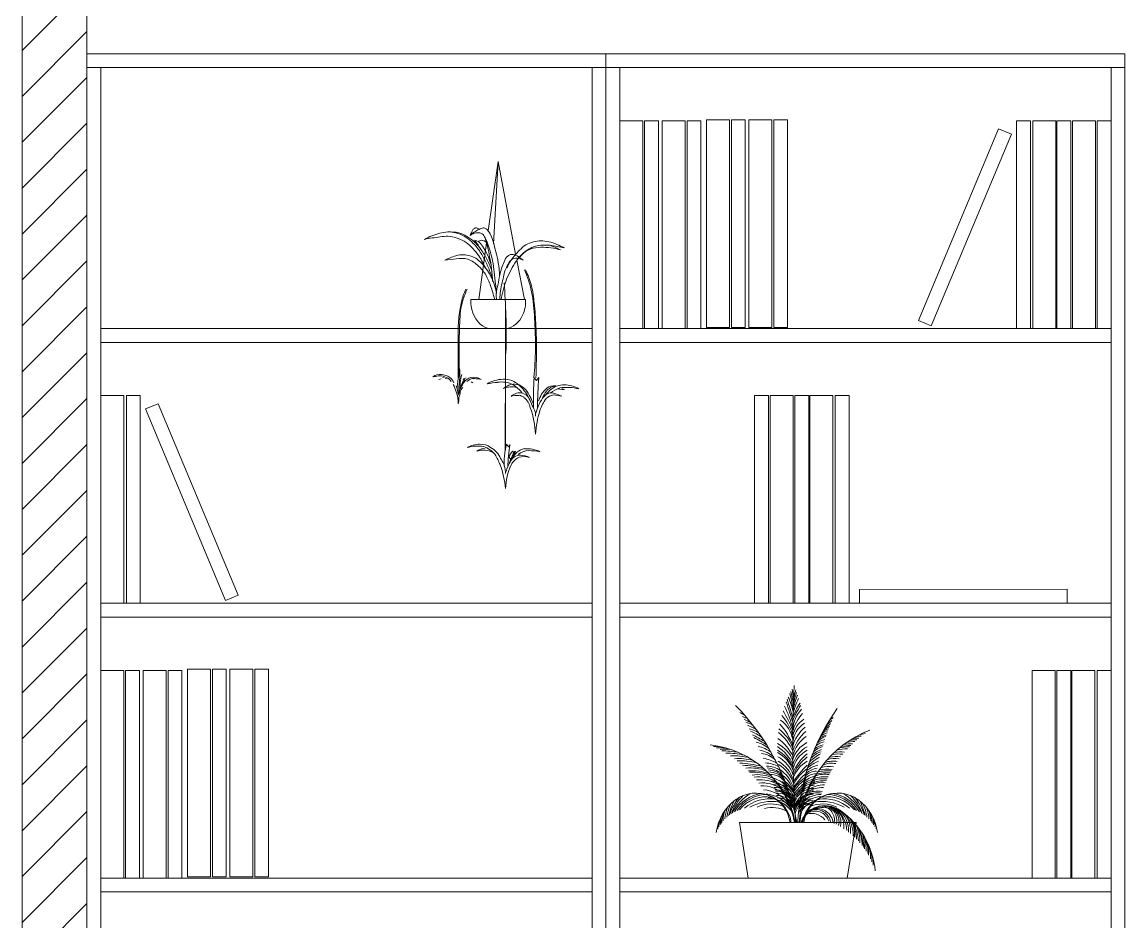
# Model space of a CAD drawing. Header units: inches. Extents: x 446 to 5946, y 570 to 2728.
# Drawn here: x 4540 to 4667.5, y 2437.2 to 2541.2 of the extents above; entities that cross this region are included whole.
import ezdxf

# ---------------------------------------------------------------- set-up
doc = ezdxf.new("R2010")
doc.units = ezdxf.units.IN
doc.header["$MEASUREMENT"] = 0
for name, color, linetype, lineweight in [('ACCESSORI', 2, 'Continuous', 13), ('ARREDI', 8, 'Continuous', 18), ('CAMPITURE', 6, 'Continuous', 13), ('STRUTTURA', 7, 'Continuous', 20)]:
    doc.layers.add(name, color=color, linetype=linetype, lineweight=lineweight)

# ---------------------------------------------------------------- blocks, each defined once
blk = doc.blocks.new('armadio')
at = {"layer": 'ARREDI'}
for p, q in [((4984.55, 1033.65), (5044.55, 1033.65)), ((4984.55, 843.65), (4984.55, 1033.65)), ((5044.55, 1033.65), (5044.55, 843.65)), ((4984.55, 1032.05), (5044.55, 1032.05)), ((4986.15, 906.65), (4986.15, 1032.05)), ((4986.15, 1032.05), (4986.15, 921.61)), ((4986.15, 1032.05), (4986.15, 1001.9)), ((5044.55, 1032.05), (5042.95, 1032.05)), ((5042.95, 1032.05), (5042.95, 906.65)), ((4986.15, 1001.9), (5042.95, 1001.9)), ((4986.15, 1001.9), (4986.15, 1000.3)), ((4986.15, 1000.3), (5042.95, 1000.3)), ((4986.15, 970.15), (5042.95, 970.15)), ((4986.15, 968.55), (5042.95, 968.55)), ((4986.15, 938.4), (5042.95, 938.4)), ((4986.15, 936.8), (5042.95, 936.8)), ((4984.55, 878.15), (4984.55, 906.65)), ((4984.55, 906.65), (5044.55, 906.65)), ((4984.55, 906.65), (4984.55, 899.65)), ((5044.55, 906.65), (5044.55, 878.15)), ((5009.55, 904.21), (5009.55, 902.21)), ((5019.55, 904.21), (5009.55, 904.21)), ((5019.55, 902.21), (5019.55, 904.21)), ((5009.55, 902.21), (5019.55, 902.21)), ((4984.55, 899.65), (5044.55, 899.65)), ((4984.55, 899.65), (4991.55, 899.65)), ((4991.55, 899.65), (4991.55, 885.15)), ((5044.55, 899.65), (5037.55, 899.65)), ((5037.55, 899.65), (5037.55, 885.15)), ((5044.55, 885.15), (4984.55, 885.15)), ((5044.55, 878.15), (5044.55, 885.15)), ((4984.55, 849.65), (4984.55, 878.15)), ((4984.55, 878.15), (5042.95, 878.15)), ((4984.55, 878.15), (4984.55, 871.15)), ((5044.55, 878.15), (4984.55, 878.15)), ((5044.55, 878.15), (5044.55, 849.65)), ((5009.55, 875.71), (5009.55, 873.71)), ((5019.55, 875.71), (5009.55, 875.71)), ((5019.55, 873.71), (5019.55, 875.71)), ((5009.55, 873.71), (5019.55, 873.71)), ((4984.55, 871.15), (5044.55, 871.15)), ((4984.55, 871.15), (4991.55, 871.15)), ((4991.55, 871.15), (4991.55, 856.65)), ((5044.55, 871.15), (5037.55, 871.15)), ((5037.55, 871.15), (5037.55, 856.65)), ((5044.55, 856.65), (4984.55, 856.65)), ((5044.55, 849.65), (5044.55, 856.65)), ((5044.55, 849.65), (4984.55, 849.65)), ((4986.15, 849.65), (4986.15, 843.65)), ((5042.95, 843.65), (5042.95, 849.65)), ((5044.55, 843.65), (5044.55, 849.65)), ((5044.55, 843.65), (5044.55, 848.65)), ((4984.55, 843.65), (4986.15, 843.65)), ((4984.55, 843.65), (5044.55, 843.65)), ((5042.95, 843.65), (5044.55, 843.65))]:
    blk.add_line(p, q, dxfattribs=at)

msp = doc.modelspace()

# ---------------------------------------------------------------- hatches: boundary and pattern name
at = {"layer": 'CAMPITURE'}
h = msp.add_hatch(dxfattribs=at)
h.set_pattern_fill('ANSI31', color=256, scale=30)
h.set_pattern_definition([(45, (-1225.628, 1614.1896), (-2.6516504, 2.6516504), [])])
h.paths.add_polyline_path([(4547.5, 2647.43), (4540, 2647.43), (4540, 2347.52), (4547.5, 2347.52)])

# ---------------------------------------------------------------- linework, layer by layer
at = {"layer": 'ACCESSORI'}
for p, q in [((4593.88, 2517.06), (4595.04, 2525.07)), ((4594.52, 2515.57), (4595.04, 2525.07)), ((4597.05, 2514.36), (4595.04, 2525.07)), ((4592.73, 2515.85), (4592.33, 2515.97)), ((4593.08, 2515.97), (4592.73, 2515.85)), ((4592.79, 2509.11), (4593.71, 2515.68)), ((4598.09, 2509.11), (4597.22, 2513.66)), ((4598.2, 2509.11), (4591.87, 2509.11)), ((4595.9, 2507.96), (4595.9, 2491.72)), ((4594.11, 2505.77), (4595.9, 2505.77)), ((4595.96, 2503.41), (4595.9, 2502.66)), ((4588.47, 2499.96), (4588.18, 2499.9)), ((4588.87, 2500.19), (4588.64, 2500.13)), ((4589.16, 2499.96), (4588.93, 2500.01)), ((4592.1, 2499.49), (4591.93, 2499.61)), ((4599.18, 2500.13), (4599.47, 2499.78)), ((4599.47, 2499.78), (4599.74, 2500.11)), ((4595.84, 2496.61), (4595.9, 2497.77)), ((4601.43, 2498.11), (4602.41, 2497.94)), ((4601.92, 2498.8), (4602.7, 2498.69)), ((4602.7, 2498.69), (4602.41, 2498.86)), ((4595.84, 2491.6), (4595.84, 2496.61)), ((4596.02, 2492.41), (4596.25, 2492.12)), ((4596.25, 2492.12), (4596.42, 2492.35)), ((4596.88, 2491.37), (4596.71, 2491.6)), ((4596.71, 2491.09), (4596.3, 2490.22)), ((4596.3, 2490.91), (4596.5, 2490.65))]:
    msp.add_line(p, q, dxfattribs=at)
for points in [[(4609.1, 2505.77), (4609.1, 2529.77), (4611.76, 2529.77), (4611.76, 2505.77), (4609.1, 2505.77)], [(4611.97, 2505.77), (4611.97, 2529.77), (4613.57, 2529.77), (4613.57, 2505.77), (4611.97, 2505.77)], [(4614.01, 2505.77), (4614.01, 2529.77), (4616.67, 2529.77), (4616.67, 2505.77), (4614.01, 2505.77)], [(4616.88, 2505.77), (4616.88, 2529.77), (4618.48, 2529.77), (4618.48, 2505.77), (4616.88, 2505.77)], [(4619.13, 2505.9), (4619.13, 2529.9), (4621.79, 2529.9), (4621.79, 2505.9), (4619.13, 2505.9)], [(4622, 2505.9), (4622, 2529.9), (4623.6, 2529.9), (4623.6, 2505.9), (4622, 2505.9)], [(4624.04, 2505.9), (4624.04, 2529.9), (4626.7, 2529.9), (4626.7, 2505.9), (4624.04, 2505.9)], [(4626.91, 2505.9), (4626.91, 2529.9), (4628.51, 2529.9), (4628.51, 2505.9), (4626.91, 2505.9)], [(4656.57, 2505.77), (4656.57, 2529.77), (4654.97, 2529.77), (4654.97, 2505.77), (4656.57, 2505.77)], [(4659.52, 2505.77), (4659.52, 2529.77), (4656.86, 2529.77), (4656.86, 2505.77), (4659.52, 2505.77)], [(4661.24, 2505.77), (4661.24, 2529.77), (4659.64, 2529.77), (4659.64, 2505.77), (4661.24, 2505.77)], [(4664.1, 2505.77), (4664.1, 2529.77), (4661.44, 2529.77), (4661.44, 2505.77), (4664.1, 2505.77)], [(4665.9, 2505.77), (4665.9, 2529.77), (4664.3, 2529.77), (4664.3, 2505.77), (4665.9, 2505.77)], [(4645.11, 2506.09), (4654.37, 2528.23), (4652.89, 2528.84), (4643.63, 2506.7), (4645.11, 2506.09)], [(4549.1, 2474.02), (4549.1, 2498.02), (4551.76, 2498.02), (4551.76, 2474.02), (4549.1, 2474.02)], [(4552.06, 2474.02), (4552.06, 2498.02), (4553.66, 2498.02), (4553.66, 2474.02), (4552.06, 2474.02)], [(4624.69, 2474.05), (4624.69, 2498.05), (4626.29, 2498.05), (4626.29, 2474.05), (4624.69, 2474.05)], [(4626.49, 2474.05), (4626.49, 2498.05), (4629.15, 2498.05), (4629.15, 2474.05), (4626.49, 2474.05)], [(4629.35, 2474.05), (4629.35, 2498.05), (4630.95, 2498.05), (4630.95, 2474.05), (4629.35, 2474.05)], [(4631.07, 2474.05), (4631.07, 2498.05), (4633.73, 2498.05), (4633.73, 2474.05), (4631.07, 2474.05)], [(4634.02, 2474.05), (4634.02, 2498.05), (4635.62, 2498.05), (4635.62, 2474.05), (4634.02, 2474.05)], [(4563.52, 2474.34), (4554.26, 2496.48), (4555.73, 2497.09), (4564.99, 2474.95), (4563.52, 2474.34)], [(4660.81, 2474.05), (4636.81, 2474.02), (4636.81, 2475.62), (4660.81, 2475.65), (4660.81, 2474.05)], [(4549.1, 2442.27), (4549.1, 2466.27), (4551.76, 2466.27), (4551.76, 2442.27), (4549.1, 2442.27)], [(4551.97, 2442.27), (4551.97, 2466.27), (4553.57, 2466.27), (4553.57, 2442.27), (4551.97, 2442.27)], [(4554.01, 2442.27), (4554.01, 2466.27), (4556.67, 2466.27), (4556.67, 2442.27), (4554.01, 2442.27)], [(4556.88, 2442.27), (4556.88, 2466.27), (4558.48, 2466.27), (4558.48, 2442.27), (4556.88, 2442.27)], [(4559.13, 2442.4), (4559.13, 2466.4), (4561.79, 2466.4), (4561.79, 2442.4), (4559.13, 2442.4)], [(4562, 2442.4), (4562, 2466.4), (4563.6, 2466.4), (4563.6, 2442.4), (4562, 2442.4)], [(4564.04, 2442.4), (4564.04, 2466.4), (4566.7, 2466.4), (4566.7, 2442.4), (4564.04, 2442.4)], [(4566.91, 2442.4), (4566.91, 2466.4), (4568.51, 2466.4), (4568.51, 2442.4), (4566.91, 2442.4)], [(4656.77, 2442.27), (4656.77, 2466.27), (4659.43, 2466.27), (4659.43, 2442.27), (4656.77, 2442.27)], [(4659.64, 2442.27), (4659.64, 2466.27), (4661.24, 2466.27), (4661.24, 2442.27), (4659.64, 2442.27)], [(4661.35, 2442.27), (4661.35, 2466.27), (4664.01, 2466.27), (4664.01, 2442.27), (4661.35, 2442.27)], [(4664.3, 2442.27), (4664.3, 2466.27), (4665.9, 2466.27), (4665.9, 2442.27), (4664.3, 2442.27)]]:
    msp.add_lwpolyline(points, dxfattribs=at)
msp.add_lwpolyline([(4636.42, 2448.68), (4622.93, 2448.68), (4623.94, 2442.27), (4635.4, 2442.27)], close=True, dxfattribs=at)
for centre, radius, start, end in [((4738.55, 2487.81), 112.42, 192.4368, 193.3001), ((4554.5, 2448.29), 76, 10.747, 11.8108), ((4611.25, 2460.97), 18.05, 6.5707, 10.0188), ((4750.85, 2458.1), 121.76, 176.9784, 184.4402), ((4636.79, 2460.34), 7.77, 156.7503, 170.0256), ((4641.91, 2459.45), 13.08, 160.9084, 166.9992), ((4666.39, 2455.14), 37.99, 166.5044, 168.4019), ((4603.62, 2443.71), 26.44, 10.8355, 44.4388), ((4611.03, 2454.24), 18.86, 16.6653, 24.737), ((4568.12, 2441.72), 63.74, 16.9179, 19.144), ((4691.33, 2480.29), 65.21, 195.436, 197.4498), ((4622.81, 2460.41), 6.41, 9.1782, 25.7351), ((4637.56, 2457.28), 9.02, 146.8374, 159.5675), ((4635.28, 2458.85), 6.46, 145.6999, 162.2657), ((4637.6, 2459.15), 8.74, 153.6001, 165.7598), ((4595.46, 2412.81), 55.86, 59.8345, 60.4594), ((4617.05, 2445.91), 16.27, 65.065, 67.4721), ((4623.38, 2457.09), 5.96, 16.7491, 41.7814), ((4619.29, 2455.96), 10.35, 18.6663, 32.9104), ((4633.8, 2457.97), 4.86, 137.1537, 165.9378), ((4632.81, 2459.24), 3.7, 136.5422, 177.2425), ((4654.7, 2447.4), 25.06, 144.794, 177.0744), ((4638.46, 2454.92), 7.55, 128.5153, 133.2613), ((4621.55, 2455.26), 5.67, 61.5506, 70.0467), ((4622.9, 2457.18), 3.19, 60.1234, 76.1316), ((4618.84, 2448.17), 12.79, 61.9222, 66.9342), ((4622.79, 2455.23), 4.49, 58.2589, 73.4705), ((4624.32, 2455.49), 5.12, 21.3184, 51.6653), ((4621.98, 2454.97), 7.59, 19.9492, 42.2518), ((4625.4, 2457.53), 3.78, 12.0224, 52.5156), ((4632.14, 2457.6), 3.07, 123.2219, 174.9724), ((4632.3, 2457.96), 3.3, 125.6491, 166.3131), ((4633.15, 2456.45), 4.18, 128.7029, 165.9262), ((4633.87, 2457.52), 2.09, 107.8301, 128.1362), ((4635.53, 2456.03), 4.36, 120.1915, 131.3751), ((1416.83, 6601.54), 5243.87, 307.82759, 307.83643), ((4637.21, 2455.93), 5.8, 128.3442, 136.8355), ((4622.13, 2453.96), 5.69, 53.4747, 68.4111), ((4616.93, 2443.48), 17.09, 58.6829, 63.9473), ((4618.37, 2446.1), 13.89, 56.2181, 63.3367), ((4624.5, 2454.24), 5.06, 24.572, 55.4014), ((4623.54, 2454.37), 6.14, 24.7491, 50.4904), ((4633.92, 2455.35), 5.08, 130.6893, 161.5285), ((4633.04, 2455.32), 4.09, 125.5648, 164.5202), ((4642.65, 2447.46), 12.78, 111.3448, 174.5246), ((4633.31, 2456.1), 2.24, 103.3627, 128.1755), ((4633.19, 2457.19), 1.45, 101.2029, 144.0738), ((4633.13, 2457.41), 1.37, 97.1744, 133.4453), ((4633.83, 2456.59), 2.57, 107.4527, 125.8629), ((4633.41, 2457.97), 1.35, 101.1772, 135.6864), ((4636.81, 2452.09), 6.18, 92.6307, 100.5966), ((4636.63, 2456.03), 2.41, 87.3144, 105.6626), ((4637.41, 2453.96), 4.73, 94.7132, 103.4065), ((4641.78, 2441.59), 17.92, 103.8552, 106.3333), ((4618.35, 2446.58), 11.15, 10.847, 83.868), ((4619.75, 2444.09), 13.4, 85.3897, 89.2221), ((4620.71, 2450.99), 6.34, 83.5642, 93.8324), ((4621.35, 2453.86), 3.32, 79.0404, 101.4546), ((4620.12, 2439.6), 17.41, 81.2268, 87.4203), ((4624.25, 2454.92), 3.12, 47.714, 78.5883), ((4624.22, 2453.63), 3.97, 53.3502, 77.3054), ((4624.28, 2453), 4.19, 51.6732, 76.0509), ((4624.63, 2453.3), 4.96, 25.0997, 56.9888), ((4625.01, 2453.1), 4.58, 25.8895, 59.4704), ((4625.76, 2454.62), 3.56, 19.4357, 63.581), ((4632.35, 2454.95), 3.4, 118.6164, 162.7545), ((4632.6, 2454.29), 3.66, 120.3944, 162.3058), ((4632.25, 2454.21), 3.19, 117.7753, 168.3646), ((4633.18, 2454.53), 2.69, 105.9266, 132.6964), ((4633.4, 2454.78), 2.83, 107.7333, 132.3459), ((4633.06, 2455.59), 2.13, 102.3361, 132.2396), ((4633.27, 2455.79), 2.3, 103.9448, 129.8502), ((4635.46, 2451.86), 5.34, 90.3905, 103.4575), ((4635.55, 2453.98), 3.46, 88.3675, 108.3946), ((4636.71, 2445.14), 12.5, 94.0538, 99.0623), ((4635.87, 2453.9), 3.89, 88.1582, 103.1407), ((4636.32, 2454.78), 3.28, 90.4818, 108.9351), ((4621.29, 2447.05), 9.67, 76.9688, 89.5791), ((4622.32, 2449.67), 6.72, 75.0383, 93.4534), ((4622.87, 2449.61), 6.47, 75.3401, 94.5624), ((4623.09, 2449.1), 6.73, 74.1432, 93.5717), ((4625.17, 2453.91), 2.77, 46.5931, 83.7799), ((4624.07, 2449.21), 7.1, 63.4186, 76.7769), ((4625.68, 2453.49), 3.67, 19.533, 63.0867), ((4625.77, 2453.14), 3.53, 16.9254, 63.2237), ((4625.53, 2452.47), 3.81, 17.1232, 60.488), ((4634.49, 2452.12), 5.85, 129.3889, 156.0956), ((4633.7, 2452.33), 4.9, 126.5601, 158.0189), ((4632.59, 2452.62), 3.64, 120.0033, 160.3506), ((4633.92, 2451.4), 4.75, 112.6137, 130.8335), ((4635.86, 2450.04), 7.21, 120.4228, 133.3384), ((4635.03, 2451.65), 5.68, 118.599, 134.3092), ((4633.28, 2454.14), 2.87, 108.5468, 136.2559), ((4633.77, 2453.05), 2.74, 80.0244, 110.3132), ((4633.93, 2453.16), 2.92, 79.7387, 106.2558), ((4634.1, 2452.66), 3.65, 81.6109, 101.527), ((4634.33, 2452.2), 4.41, 82.8706, 98.3803), ((4634.75, 2452.33), 4.52, 85.6433, 100.8817), ((4622.33, 2442.88), 12.7, 75.9064, 87.0079), ((4622.71, 2443.98), 11.35, 74.4226, 87.1076), ((4624.27, 2450.41), 4.59, 67.075, 97.5158), ((4624.43, 2448.45), 6.21, 72.1555, 94.0755), ((4624.33, 2448.17), 6.35, 69.3369, 91.9499), ((4625.81, 2452.13), 3.44, 61.3686, 87.9429), ((4626.17, 2452.67), 2.53, 53.9075, 92.0889), ((4625.65, 2451.13), 3.9, 56.2544, 82.4697), ((4626.25, 2452.47), 2.29, 39.9869, 89.8789), ((4626.21, 2452), 2.55, 42.3179, 87.2886), ((4625.24, 2451.87), 4.16, 18.4009, 57.8277), ((4625.12, 2451.29), 4.32, 18.7998, 55.9954), ((4639.6, 2446.48), 12.51, 135.0029, 146.4007), ((4633.52, 2450.9), 4.86, 124.9965, 152.8273), ((4635.83, 2448.27), 8, 129.9335, 145.8495), ((4631.89, 2452.8), 1.83, 91.3148, 138.005), ((4632.32, 2452.37), 2.62, 98.8097, 130.0758), ((4633.07, 2451.45), 4.02, 105.5881, 125.6457), ((4633.07, 2449.4), 5.04, 85.9631, 104.0282), ((4633.16, 2449.32), 5.34, 85.8331, 102.41), ((4633.06, 2450.24), 4.61, 82.7416, 101.2339), ((4633.2, 2452.12), 3.05, 78.2887, 105.7263), ((4633.58, 2453.47), 2.08, 76.2726, 119.7048), ((4625.01, 2449.91), 4.31, 65.1072, 97.833), ((4625.1, 2449.84), 4.13, 60.361, 96.5529), ((4625.26, 2449.33), 4.31, 60.0485, 94.8965), ((4625.54, 2449.41), 3.86, 55.0938, 95.3136), ((4626.53, 2452.19), 2.06, 33.6194, 92.5516), ((4625.86, 2450.58), 3.4, 40.307, 78.1066), ((4625.39, 2449.02), 4.68, 47.2167, 73.7477), ((4620.21, 2447.34), 9.26, 8.234, 44.4511), ((4625.18, 2450.72), 4.38, 22.6461, 55.9135), ((4625.65, 2450.27), 4.08, 28.9379, 58.8457), ((4626.58, 2450.8), 2.91, 23.531, 63.7948), ((4632.8, 2450.33), 4.21, 120.8132, 148.4063), ((4633.69, 2449.35), 5.34, 125.0553, 146.6169), ((4633.82, 2448.89), 5.5, 126.1666, 146.2142), ((4640.26, 2448.1), 10.44, 143.6622, 176.8585), ((4631.59, 2451.39), 1.84, 89.1566, 140.3582), ((4631.71, 2451.46), 2.01, 91.5358, 136.9912), ((4631.99, 2451.45), 2.32, 97.1516, 137.3382), ((4632.49, 2451.13), 3.06, 103.9017, 134.4173), ((4631.96, 2452.13), 2.21, 94.3233, 133.0113), ((4632.62, 2450.39), 2.95, 84.6614, 121.0875), ((4632.73, 2449.89), 3.64, 86.0059, 114.0208), ((4632.67, 2449.99), 3.76, 83.8795, 109.6919), ((4632.78, 2449.34), 4.64, 84.9077, 105.0419), ((4632.83, 2451.15), 3.12, 80.9762, 111.1513), ((4627.05, 2447.24), 5.57, 120.0612, 152.9263), ((4626.09, 2447.77), 4.31, 97.2899, 149.9269), ((4624.86, 2448.13), 3.97, 7.6339, 126.3384), ((4626.2, 2447.69), 4.25, 92.6994, 145.6707), ((4625.51, 2449.04), 3.9, 48.176, 91.5721), ((4624.95, 2448.06), 4.03, 8.6151, 81.515), ((4625.44, 2448.55), 3.94, 35.3226, 85.9304), ((4625.57, 2447.92), 4.1, 37.8995, 83.7022), ((4626.59, 2450.16), 2.93, 45.5457, 84.9321), ((4626.96, 2450.4), 2.34, 39.5241, 90.0252), ((4627.07, 2450.13), 2.35, 41.708, 90.6362), ((4627.14, 2450.09), 2.22, 37.1336, 91.1005), ((4627.34, 2450.11), 1.97, 34.4772, 95.0499), ((4627.16, 2449.41), 2.42, 38.5831, 88.1299), ((4626.6, 2450.55), 2.85, 20.8231, 61.3972), ((4626.43, 2449.99), 3.12, 23.9756, 57.4663), ((4627.32, 2450.29), 2.09, 19.4998, 62.9988), ((4627.14, 2449.95), 2.29, 18.0597, 56.9541), ((4633.21, 2449.07), 4.74, 124.6392, 146.5363), ((4632.76, 2449.66), 3.85, 126.5891, 154.7583), ((4632.55, 2449.66), 3.53, 126.8143, 157.3755), ((4635.28, 2447.42), 6.8, 136.0967, 151.2118), ((4631.73, 2449.36), 2.62, 95.8114, 133.2372), ((4631.38, 2450.02), 2.03, 87.1983, 133.573), ((4631.47, 2450.13), 2.23, 89.0854, 130.1935), ((4631.4, 2450.68), 1.94, 85.8224, 132.5003), ((4631.87, 2450.53), 2.5, 96.5046, 134.1607), ((4634.21, 2448.06), 4.03, 98.485, 171.3849), ((4634.3, 2448.13), 3.97, 53.6616, 172.3661), ((4632.37, 2448.86), 3.06, 89.8927, 129.1068), ((4632, 2449.51), 2.61, 80.4947, 122.3831), ((4631.99, 2449.27), 3.04, 80.5688, 114.8153), ((4632.72, 2448.88), 3.87, 90.9273, 119.8365), ((4632.83, 2449.27), 3.77, 90.8527, 120.5044), ((4632.96, 2447.69), 4.25, 34.3293, 87.3006), ((4633.07, 2447.77), 4.31, 30.0731, 82.7101), ((4632.11, 2447.24), 5.57, 27.0737, 59.9388), ((4625.85, 2446.79), 5.64, 126.3384, 172.5203), ((4627.51, 2448.34), 6.11, 155.6715, 170.8437), ((4631.53, 2446.83), 10.2, 154.7672, 164.9096), ((4627.26, 2447.91), 5.71, 139.9143, 163.039), ((4627.23, 2447.82), 5.55, 133.8526, 159.9025), ((4626.06, 2447.68), 3.99, 81.4676, 141.5036), ((4626.51, 2446.73), 4.71, 82.6517, 129.4784), ((4626.69, 2445.74), 5.38, 80.598, 118.5059), ((4626.58, 2447.17), 3.67, 66.9757, 115.9761), ((4625.4, 2446.93), 4.73, 41.6797, 79.6055), ((4627.24, 2449.1), 2.45, 39.3511, 88.0169), ((4626.83, 2447.92), 3.4, 45.4765, 80.2709), ((4627.47, 2449.72), 1.97, 19.1708, 54.3967), ((4626, 2448.54), 3.67, 23.9577, 39.5604), ((4636.89, 2445.8), 8.9, 137.7658, 148.2086), ((4632.15, 2449.03), 3.07, 128.8563, 156.2026), ((4631.48, 2449.38), 2.23, 126.138, 162.658), ((4631.72, 2449.12), 2.42, 132.1473, 166.0508), ((4631.61, 2448.59), 2.26, 95.7462, 144.4936), ((4631.55, 2448.66), 2.36, 93.8103, 137.7998), ((4631.72, 2448.72), 2.56, 96.9065, 137.5603), ((4631.81, 2448.75), 2.76, 98.1088, 135.212), ((4632.25, 2448.22), 3.63, 102.72, 130.366), ((4632.82, 2447.67), 2.97, 68.5755, 160.5661), ((4632.64, 2448.46), 2.95, 98.0803, 148.2729), ((4632.89, 2447.69), 2.93, 54.3686, 160.7385), ((4632.48, 2448.83), 2.86, 93.5095, 140.5683), ((4632.58, 2447.17), 3.67, 64.0239, 113.0243), ((4632.48, 2445.74), 5.38, 61.4941, 99.402), ((4632.65, 2446.73), 4.71, 50.5216, 97.3483), ((4632.32, 2448.99), 1.6, 345.7054, 86.3258), ((4633.1, 2447.68), 3.99, 38.4964, 98.5324), ((4632.54, 2448.97), 1.65, 342.7328, 84.9496), ((4632.5, 2448.76), 1.95, 347.2547, 71.2665), ((4632.66, 2448.68), 2.01, 346.6566, 73.4467), ((4631.93, 2447.82), 5.55, 20.0975, 46.1474), ((4631.91, 2447.91), 5.71, 16.961, 40.0857), ((4633.31, 2446.79), 5.64, 7.4797, 53.6616), ((4627.64, 2446.83), 10.2, 15.0904, 25.2328), ((4631.65, 2448.34), 6.11, 9.1563, 24.3285), ((4622.17, 2448.96), 1.4, 162.1828, 195.2628), ((4623.62, 2448.85), 2.71, 160.1705, 183.0368), ((4623.98, 2448.97), 2.92, 157.0574, 181.644), ((4625.28, 2448.94), 4.02, 158.4568, 177.7644), ((4626.74, 2447.15), 3.28, 60.1615, 105.7175), ((4631.29, 2447.84), 1.9, 37.5216, 107.4302), ((4632.42, 2447.15), 3.28, 74.2825, 119.8385), ((4631.68, 2448.35), 1.66, 16.8501, 119.5408), ((4631.75, 2448.43), 1.76, 10.7772, 106.712), ((4631.92, 2448.44), 1.86, 6.2874, 104.933), ((4632.45, 2448.23), 2.57, 354.2737, 64.3609), ((4631.88, 2447.64), 3.46, 1.8555, 54.0426), ((4632.29, 2447.71), 3.27, 357.9301, 49.9344), ((4628.9, 2442.12), 9.79, 5.6893, 54.3686), ((4632.71, 2447.71), 3.08, 354.6003, 42.4393), ((4632.53, 2447.29), 3.55, 357.8686, 39.6059), ((4633.89, 2448.94), 4.02, 2.2356, 21.5432), ((4635.19, 2448.97), 2.92, 358.356, 22.9426), ((4635.54, 2448.85), 2.71, 356.9632, 19.8295), ((4636.99, 2448.96), 1.4, 344.7372, 17.8172), ((4623.39, 2448.07), 2.95, 172.6432, 182.1523), ((4622.46, 2448.36), 1.9, 165.3596, 185.3763), ((4621.88, 2448.76), 1.2, 161.5683, 195.6886), ((4632.27, 2447.11), 4, 358.1816, 30.4988), ((4630.41, 2446.34), 6.09, 4.0371, 25.2235), ((4630.63, 2446.11), 6.07, 4.3111, 25.8847), ((4632, 2446.35), 4.87, 0.0032, 24.3049), ((4630.54, 2445.66), 6.6, 3.3492, 21.1576), ((4637.29, 2448.76), 1.2, 344.3114, 18.4317), ((4636.71, 2448.36), 1.9, 354.6237, 14.6404), ((4635.78, 2448.07), 2.95, 357.8477, 7.3568), ((4627.16, 2444.57), 10.23, 6.8357, 18.4055), ((4627.27, 2445.3), 10.14, 2.0327, 11.1773), ((4631.9, 2445.48), 5.68, 359.1258, 15.5054), ((4633.1, 2445.13), 4.7, 359.1097, 21.2125), ((4634.19, 2445.26), 3.7, 354.6583, 16.7359), ((4633.69, 2444.7), 4.41, 357.3535, 15.0268), ((4632.24, 2444.18), 6.02, 359.529, 10.4251), ((4632.66, 2443.97), 5.75, 358.0884, 5.6927)]:
    msp.add_arc(centre, radius, start, end, dxfattribs=at)
for centre, major_axis, start_param, end_param in [((4585.59, 2510.55), (-6.11, 6.11), 4.450269, 4.603813), ((4588.82, 2512.01), (-3.88, 3.88), 4.167283, 4.702824), ((4593.02, 2514.99), (0.694, 0.694), 0.038557, 0.722456), ((4522.38, 2505.03), (52.04, 52.04), 5.475759, 5.579948), ((4595.47, 2508.89), (-2.55, 2.55), 0.721917, 1.588691), ((4594.67, 2508.87), (2.51, 2.51), 5.047271, 5.565934), ((4595.58, 2508.18), (-1.72, 1.72), 2.486919, 3.567758), ((4594.26, 2507.64), (-1.32, 1.32), 1.588691, 2.27799), ((4588.35, 2499.09), (-0.985, 0.985), -0.874618, -0.124076), ((4588.87, 2494.4), (-4.2, 4.2), -0.659748, -0.551341), ((4588.3, 2498.93), (0.975, 0.975), 0.354449, 0.911048), ((4588.27, 2498.34), (-1.51, 1.51), -1.369669, -0.879712), ((4585.85, 2501.02), (3.32, 3.32), 5.269152, 5.552946), ((4588.5, 2500.76), (1.49, 1.49), 5.41578, 5.746077), ((4581.57, 2500.33), (6.39, 6.39), 5.413204, 5.526478), ((4597.3, 2498.78), (-4.73, 4.73), 0.529853, 0.670247), ((4588.54, 2498.91), (0.931, 0.931), 6.110048, 6.816029), ((4588.73, 2499.12), (-0.876, 0.876), 4.234037, 4.877538), ((4573.33, 2492.21), (12.72, 12.72), 5.852416, 5.904171), ((4584.27, 2497.24), (-4.4, 4.4), 4.077177, 4.238986), ((4594.91, 2498.92), (3.25, 3.25), 2.128691, 2.393794), ((4594.67, 2498.7), (2.96, 2.96), 2.147691, 2.400252), ((4585.11, 2499.44), (3.92, 3.92), 5.393726, 5.518563), ((4582.16, 2504.28), (7.13, 7.13), 4.930017, 5.009408), ((4592.23, 2498.85), (1.05, 1.05), 1.572188, 2.152318), ((4591.49, 2499.35), (-0.519, 0.519), -0.588003, -0.055499), ((4592.83, 2497.93), (-1.7, 1.7), -0.373267, 0.04297), ((4592.94, 2497.51), (-1.87, 1.87), -0.390607, -0.165992), ((4592.18, 2498.5), (-1.17, 1.17), -1.354126, -0.593113), ((4592.21, 2499.26), (0.529, 0.529), 0.390607, 1.180189), ((4592.65, 2498.49), (1.04, 1.04), 0.488334, 0.883125), ((4595.71, 2496.02), (-2.75, 2.75), -0.760333, -0.262128), ((4595.45, 2491.94), (5.39, 5.39), 0.84711, 1.00748), ((4595.45, 2496.83), (-1.96, 1.96), -1.278235, -0.612388), ((4595.76, 2497.49), (1.71, 1.71), 0.006926, 0.846329), ((4596.91, 2497.53), (1.28, 1.28), 0.479406, 1.535555), ((4596.64, 2496.29), (-1.94, 1.94), -0.999324, -0.423594), ((4595.34, 2496.62), (2.12, 2.12), 6.108513, 6.575369), ((4595.69, 2495.94), (-2.66, 2.66), -1.537578, -1.273717), ((4594.74, 2495.97), (-2.99, 2.99), 4.388504, 4.799294), ((4658.89, 2497.39), (42.26, 42.26), 2.310399, 2.369206), ((4641.3, 2496.52), (29.49, 29.49), 2.269975, 2.353815), ((4601.48, 2497.83), (-0.947, 0.947), -0.964079, -0.09207), ((4601.88, 2497.6), (-1.1, 1.1), -0.678827, 0.157622), ((4602.64, 2496.89), (1.68, 1.68), 0.763133, 1.532752), ((4603, 2493.63), (-3.78, 3.78), -1.044386, -0.631577), ((4602.64, 2495.81), (-2.44, 2.44), -1.307887, -0.801244), ((4586.71, 2497.17), (-2.63, 2.63), 3.902659, 4.28162), ((4589.56, 2498.4), (-0.662, 0.662), 3.551973, 4.053299), ((4588.38, 2497.59), (-1.49, 1.49), 3.678701, 4.008998), ((4594.36, 2497.57), (2.77, 2.77), 2.020215, 2.202217), ((4588.38, 2498.66), (-1.62, 1.62), 3.52541, 3.838614), ((4591.77, 2498.18), (0.806, 0.806), 1.586101, 2.112091), ((4597.52, 2496.95), (-0.986, 0.986), -1.076459, -0.00438), ((4597.28, 2495.69), (1.67, 1.67), 0.712358, 1.107149), ((4597.27, 2496.76), (-0.926, 0.926), -1.405136, -0.926673), ((4597.54, 2497.1), (0.876, 0.876), 6.118037, 6.761538), ((4596.72, 2496.22), (-1.46, 1.46), 4.11684, 4.810963), ((4593.68, 2495.26), (4.04, 4.04), 5.809984, 6.140281), ((4582.42, 2489.47), (12.84, 12.84), 5.884772, 5.975618), ((4603.11, 2496.25), (-2.55, 2.55), -0.023257, 0.455427), ((4604.09, 2496), (-3.03, 3.03), 0.157622, 0.374882), ((4601.4, 2496.87), (1.06, 1.06), 1.119343, 1.762844), ((4605.47, 2493.84), (-4.62, 4.62), -0.038045, 0.118002), ((4601.85, 2496.28), (1.33, 1.33), 1.010189, 1.515298), ((4601.21, 2497.6), (-0.532, 0.532), -1.082383, -0.377417), ((4603.53, 2495.19), (-2.81, 2.81), -0.438688, -0.122386), ((4599.18, 2490.96), (5.44, 5.44), 0.35198, 0.488414), ((4588.7, 2493.04), (-7.55, 7.55), 3.976252, 4.268891), ((4604.42, 2494.84), (3.63, 3.63), 1.762844, 2.131729), ((4604.42, 2494.81), (3.38, 3.38), 1.712211, 2.039828), ((4597.77, 2495.73), (1.13, 1.13), 5.4411, 5.884772), ((4612.1, 2492.56), (-9.04, 9.04), 0.489039, 0.70725), ((4592.98, 2489.37), (-2.15, 2.15), -0.760503, -0.264276), ((4592.65, 2488.25), (-2.79, 2.79), -0.96897, -0.480762), ((4593.74, 2489.82), (-1.51, 1.51), -0.691084, -0.201127), ((4593.7, 2486.89), (-3.43, 3.43), -0.692487, -0.548012), ((4592.99, 2490.37), (1.44, 1.44), 0.168023, 0.82821), ((4593.43, 2489.84), (1.34, 1.34), 0.277495, 0.878309), ((4592.38, 2489.3), (2.12, 2.12), 6.187773, 6.73379), ((4592.9, 2489.75), (1.85, 1.85), 5.886973, 6.561886), ((4602.08, 2490.69), (-4.46, 4.46), 0.508825, 0.731674), ((4616.49, 2489.04), (14.39, 14.39), 2.192459, 2.320593), ((4597.75, 2490.53), (-1.06, 1.06), -0.012525, 0.527173), ((4600.47, 2488.25), (-3.24, 3.24), 0.018772, 0.355186), ((4596.27, 2491.75), (-0.559, 0.559), 2.934096, 3.74388), ((4597.28, 2491.09), (0.401, 0.401), 1.203622, 1.93797), ((4598.77, 2489.39), (-1.84, 1.84), -0.521579, -0.121922), ((4598.64, 2489.62), (-1.45, 1.45), -0.74317, -0.099669), ((4598.28, 2488.07), (2.7, 2.7), 0.354084, 0.834343), ((4598.55, 2483.94), (5.46, 5.46), 0.612408, 0.784911), ((4587.84, 2487.05), (5.66, 5.66), 5.880964, 6.041906), ((4593.37, 2489.18), (1.77, 1.77), 5.636427, 6.168931), ((4602.09, 2490.13), (-4.5, 4.5), 0.64478, 0.8261), ((4599.98, 2488.13), (-2.95, 2.95), 0.210572, 0.514517), ((4611.8, 2484.63), (-11.63, 11.63), 0.367174, 0.44261), ((4597.63, 2489.87), (-0.898, 0.898), -0.780752, 0.362706), ((4598.43, 2488.99), (1.52, 1.52), 1.252652, 1.857197), ((4597.96, 2488.78), (1.55, 1.55), 0.458293, 1.017337), ((4597.6, 2489.02), (-1.5, 1.5), -1.312496, -0.800194), ((4585.54, 2486.36), (-7.35, 7.35), 4.015482, 4.289053), ((4586.61, 2488.24), (-6.59, 6.59), 4.009666, 4.065631), ((4602.87, 2487.11), (-4.93, 4.93), 0.35508, 0.760581)]:
    msp.add_ellipse(centre, major_axis=major_axis, ratio=1, start_param=start_param, end_param=end_param, dxfattribs=at)
for points, knots in [([(4586.51, 2516.08), (4586.8, 2516.23), (4587.37, 2516.52), (4588.28, 2516.78), (4589.21, 2517.01), (4590.2, 2516.86), (4591.14, 2516.47), (4592.05, 2515.79), (4592.85, 2514.86), (4593.51, 2513.72), (4594.03, 2512.59), (4594.27, 2511.84), (4594.37, 2511.53)], [0, 0, 0, 0, 39.727069, 79.9584, 119.027569, 157.726407, 201.84987, 246.49245, 297.51715, 353.494288, 411.492909, 452.098327, 452.098327, 452.098327, 452.098327]), ([(4594.34, 2512.4), (4594.16, 2512.84), (4593.82, 2513.71), (4593.13, 2514.86), (4592.34, 2515.8), (4591.44, 2516.44), (4590.42, 2516.94), (4589.65, 2516.94), (4589.22, 2516.95)], [0, 0, 0, 0, 60.191694, 116.168832, 167.193532, 211.836112, 253.750311, 306.768043, 306.768043, 306.768043, 306.768043]), ([(4591.81, 2516.54), (4591.87, 2516.68), (4591.97, 2516.92), (4592.13, 2517.25), (4592.45, 2517.48), (4592.67, 2517.36), (4592.79, 2517.29)], [0, 0, 0, 0, 18.277855, 32.27214, 46.266425, 61.445357, 61.445357, 61.445357, 61.445357]), ([(4595.21, 2511.82), (4595.19, 2512.11), (4595.16, 2512.86), (4594.95, 2514), (4594.64, 2515.16), (4594.41, 2516.13), (4594.06, 2516.83), (4593.73, 2517.29), (4593.26, 2517.47), (4592.81, 2517.21), (4592.3, 2516.96), (4591.98, 2516.69), (4591.81, 2516.54)], [0, 0, 0, 0, 36.079911, 94.474432, 143.951699, 186.479807, 218.679186, 240.806093, 255.985026, 276.490635, 301.200147, 328.564357, 328.564357, 328.564357, 328.564357]), ([(4593.54, 2512.86), (4593.27, 2513.37), (4592.83, 2514.23), (4591.98, 2515.21), (4591.15, 2515.89), (4590.23, 2516.28), (4589.28, 2516.48), (4588.04, 2516.34), (4587.12, 2516.19), (4586.51, 2516.08)], [0, 0, 0, 0, 72.039989, 119.678629, 162.409414, 204.323612, 243.392781, 281.867708, 359.599555, 359.599555, 359.599555, 359.599555]), ([(4591.81, 2516.54), (4592.03, 2516.67), (4592.36, 2516.85), (4592.85, 2516.85), (4593.29, 2516.73), (4593.57, 2516.21), (4593.88, 2515.55), (4594.12, 2514.64), (4594.46, 2513.55), (4594.56, 2512.26), (4594.74, 2511.11), (4594.79, 2510.4), (4594.81, 2510.15)], [0, 0, 0, 0, 31.2, 45.6, 60.778933, 84.778933, 113.778243, 154.009574, 201.162093, 256.829677, 314.877933, 346.170105, 346.170105, 346.170105, 346.170105]), ([(4594.4, 2511.19), (4594.38, 2511.69), (4594.32, 2512.66), (4594.07, 2513.99), (4593.86, 2515.18), (4593.64, 2515.87), (4593.54, 2516.2)], [0, 0, 0, 0, 62.584343, 120.978863, 169.929451, 212.457559, 212.457559, 212.457559, 212.457559]), ([(4602.7, 2515.1), (4602.11, 2515.38), (4601.25, 2515.78), (4600.01, 2515.95), (4599.1, 2515.82), (4598.21, 2515.5), (4597.37, 2514.69), (4596.56, 2513.83), (4596.19, 2513.07), (4596.04, 2512.77)], [0, 0, 0, 0, 79.779697, 118.478534, 154.797124, 193.570311, 234.440838, 299.129631, 339.929631, 339.929631, 339.929631, 339.929631]), ([(4588.87, 2513.66), (4589.29, 2513.86), (4589.98, 2514.2), (4590.99, 2514.34), (4591.77, 2514.2), (4592.49, 2513.92), (4593.12, 2513.37), (4593.68, 2512.68), (4594.22, 2511.87), (4594.61, 2510.88), (4594.78, 2510.17), (4594.86, 2509.81)], [0, 0, 0, 0, 57.047349, 95.746186, 124.943446, 156.143446, 190.253855, 227.743054, 267.687014, 311.810477, 358.962996, 358.962996, 358.962996, 358.962996]), ([(4594.86, 2509.11), (4594.83, 2509.33), (4594.74, 2509.93), (4595.07, 2510.84), (4595.18, 2511.85), (4595.42, 2512.72), (4595.71, 2513.49), (4596.01, 2514.09), (4596.45, 2514.36), (4597.14, 2514.32), (4597.57, 2513.96), (4597.92, 2513.66)], [0, 0, 0, 0, 26.508866, 75.459454, 116.889877, 154.147897, 187.576029, 220.526901, 235.562858, 248.762858, 303.095169, 303.095169, 303.095169, 303.095169]), ([(4595.38, 2509.11), (4595.55, 2509.92), (4595.8, 2511.12), (4596.52, 2512.55), (4597.06, 2513.55), (4597.75, 2514.35), (4598.51, 2514.95), (4599.59, 2515.42), (4601.05, 2515.46), (4602.14, 2515.22), (4602.7, 2515.1)], [0, 0, 0, 0, 101.879929, 152.33704, 199.672439, 243.926252, 283.289179, 319.84489, 389.610211, 460.237118, 460.237118, 460.237118, 460.237118]), ([(4597.57, 2514.07), (4597.76, 2514.27), (4598.17, 2514.72), (4599.13, 2515.13), (4600.26, 2515.19), (4601.32, 2515.09), (4601.97, 2514.94), (4602.24, 2514.87)], [0, 0, 0, 0, 34.8, 75.617643, 126.245699, 174.485102, 208.847872, 208.847872, 208.847872, 208.847872]), ([(4602.24, 2514.87), (4602.11, 2514.93), (4601.73, 2515.11), (4601.34, 2515.28), (4601.08, 2515.39)], [0, 0, 0, 0, 17.181385, 52.637273, 52.637273, 52.637273, 52.637273]), ([(4594.63, 2509.11), (4594.6, 2509.27), (4594.43, 2509.93), (4594.08, 2511.03), (4593.52, 2512.22), (4592.66, 2513.14), (4591.62, 2513.93), (4590.18, 2513.86), (4589.31, 2513.73), (4588.87, 2513.66)], [0, 0, 0, 0, 19.790907, 85.440888, 145.019408, 180.697973, 243.282316, 298.534465, 354.20205, 354.20205, 354.20205, 354.20205]), ([(4595.21, 2509.11), (4595.23, 2509.27), (4595.3, 2509.77), (4595.33, 2510.59), (4595.64, 2511.48), (4595.72, 2512.33), (4596.09, 2512.94), (4596.32, 2513.51), (4596.75, 2513.88), (4597.36, 2513.94), (4597.71, 2513.77), (4597.92, 2513.66)], [0, 0, 0, 0, 19.349419, 62.815267, 102.397081, 136.759852, 167.353969, 190.43643, 213.487677, 234.028368, 262.119648, 262.119648, 262.119648, 262.119648]), ([(4598.09, 2512.57), (4598.25, 2512.17), (4598.68, 2511.1), (4599.16, 2508.94), (4599.3, 2506.24), (4599.41, 2503.19), (4599.26, 2501.19), (4599.18, 2500.13)], [0, 0, 0, 0, 53.933292, 143.877275, 275.122389, 391.547129, 524.941581, 524.941581, 524.941581, 524.941581]), ([(4598.2, 2512.57), (4598.47, 2511.96), (4598.99, 2510.74), (4599.25, 2508.51), (4599.44, 2506.05), (4599.49, 2503.15), (4599.44, 2501.16), (4599.41, 2500.07)], [0, 0, 0, 0, 82.022436, 165.868008, 277.783691, 391.808951, 527.430188, 527.430188, 527.430188, 527.430188]), ([(4591.29, 2510.32), (4591.19, 2510.08), (4590.9, 2509.36), (4590.61, 2507.95), (4590.36, 2506), (4590.44, 2503.94), (4590.43, 2501.94), (4590.43, 2500.73), (4590.43, 2500.13)], [0, 0, 0, 0, 33.428132, 96.299429, 179.654093, 278.054093, 353.654093, 429.254093, 429.254093, 429.254093, 429.254093]), ([(4591.46, 2510.32), (4591.27, 2509.89), (4590.75, 2508.68), (4590.55, 2506.23), (4590.54, 2503.66), (4590.54, 2501.91), (4590.54, 2501.28)], [0, 0, 0, 0, 59.275627, 163.475435, 302.696124, 381.896124, 381.896124, 381.896124, 381.896124])]:
    msp.add_open_spline(points, degree=3, knots=knots, dxfattribs=at)
at = {"layer": 'ARREDI'}
msp.add_lwpolyline([(4540, 2347.52), (4540, 2647.43)], dxfattribs=at)
at = {"layer": 'STRUTTURA'}
for points in [[(4540, 2647.43), (4540, 2347.52)], [(4547.5, 2347.52), (4547.5, 2647.43)], [(4547.5, 2347.52), (4547.5, 2647.43)]]:
    msp.add_lwpolyline(points, dxfattribs=at)

# ---------------------------------------------------------------- block references
for p in [(-437.05, 1503.87), (-377.05, 1503.87)]:
    msp.add_blockref('armadio', p, dxfattribs=at)

doc.saveas('drawing.dxf')
